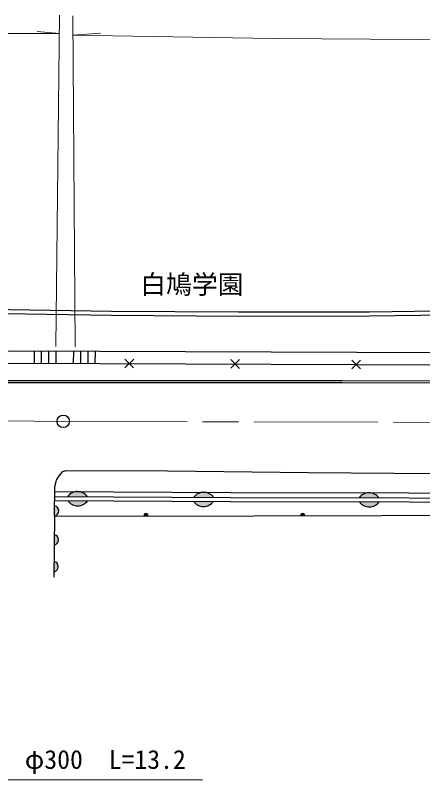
# Model space of a CAD drawing. Units: millimetres at full size, sheet at 1:1000; details may follow other scales. Extents: x 40000 to 680000, y 20000 to 380000.
# Drawn here: x 363934 to 403444, y 240514 to 314630 of the extents above; entities that cross this region are included whole.
import ezdxf
from ezdxf.enums import TextEntityAlignment as Align

# ---------------------------------------------------------------- set-up
doc = ezdxf.new("R2010")
doc.units = ezdxf.units.MM
doc.header["$LTSCALE"] = 1000
doc.linetypes.add('CHAIN', pattern=[18.5, 12, -1.5, 3.5, -1.5])
for name, color, linetype, lineweight in [('M-BGD', 7, 'Continuous', 25), ('M-BMK', 2, 'CHAIN', 13), ('M-BMK-SRVR', 3, 'Continuous', 25), ('M-STR-HTXT', 7, 'Continuous', 13), ('M-STR-STRC', 7, 'Continuous', 25)]:
    doc.layers.add(name, color=color, linetype=linetype, lineweight=lineweight)
doc.layers.add('M-BMK-HTXT', color=7, linetype='Continuous')
doc.styles.add('ＭＳ ゴシック', font='')
doc.styles.get('ＭＳ ゴシック').set_extended_font_data('MS Gothic')

msp = doc.modelspace()

# ---------------------------------------------------------------- hatches: boundary and pattern name
at = {"layer": 'M-BGD'}
for points in [[(370933, 267954, 0.51219), (369014, 267964)], [(383170, 267885, 0.51219), (381251, 267895)], [(399194, 267849, 0.51219), (397275, 267853)], [(369030, 267564, 0.51219), (370949, 267553)], [(367739, 266080, 0.82183), (367753, 267070)], [(381221, 267496, 0.51219), (383140, 267485)], [(397304, 267452, 0.51219), (399223, 267449)], [(376806, 266082, 0.4608), (376605, 266317, 0.4608), (376404, 266082)], [(392007, 266100, 0.4608), (391805, 266334, 0.4608), (391605, 266099)], [(367714, 263270, 0.82183), (367723, 264261)], [(367691, 260681, 0.82183), (367700, 261672)]]:
    msp.add_hatch(color=256, dxfattribs=at).paths.add_polyline_path(points)

# ---------------------------------------------------------------- linework, layer by layer
for p, q in [((365783, 280895), (365788, 282095)), ((366483, 280893), (366488, 282093)), ((367183, 280890), (367188, 282090)), ((367883, 280887), (367888, 282087)), ((369567, 282081), (369562, 280881)), ((370267, 282078), (370262, 280878)), ((370967, 282075), (370962, 280875)), ((371667, 282072), (371662, 280872)), ((375411, 280436), (374569, 281285)), ((374573, 280444), (375418, 281282)), ((385684, 280396), (384842, 281245)), ((384846, 280404), (385691, 281242)), ((397420, 280351), (396578, 281200)), ((396582, 280359), (397426, 281196)), ((367739, 266080), (367687, 260159))]:
    msp.add_line(p, q, dxfattribs=at)
for points in [[(254548, 288759), (271949, 288252), (293587, 287676), (312747, 287108), (335667, 286549), (373254, 285951), (385576, 285872), (398285, 285882), (415728, 286131), (420855, 286105), (453474, 286044), (480155, 285975), (494087, 285929), (517347, 286600), (547871, 287807), (552320, 288057), (559381, 288527)], [(271938, 287852), (293576, 287276), (312736, 286708), (335659, 286149), (373249, 285551), (385575, 285472), (398288, 285482), (415730, 285731), (420853, 285705)], [(253624, 284067), (273339, 283416), (294300, 282824), (311963, 282557), (335852, 281955), (363816, 282103), (413656, 281909), (444162, 281781), (477168, 281938), (501049, 281939), (521932, 282381), (551807, 283347), (559390, 283777)], [(233640, 283487), (253585, 282868), (273303, 282217), (294274, 281624), (311939, 281357), (335840, 280755), (363817, 280903), (413651, 280709), (444163, 280581), (477171, 280738), (501062, 280739), (521964, 281181), (551860, 282149), (559392, 282570)], [(367739, 266080), (367780, 268939), (367923, 269559), (368191, 269962), (368552, 270385), (368884, 270505), (378700, 270459), (392326, 270288), (409031, 270160), (425846, 270095), (466607, 270211), (526539, 270690), (553898, 271129), (559414, 271140)], [(367773, 268471), (384814, 268375), (419424, 268312), (454288, 268509)], [(367768, 267571), (384811, 267475), (419425, 267412), (454293, 267422)], [(367770, 267971), (384812, 267875), (419425, 267812), (454291, 268009)], [(367739, 266080), (387054, 266086), (411818, 266157), (451293, 266157)]]:
    msp.add_lwpolyline(points, dxfattribs=at)
for centre, radius, start, end in [((369970, 267268), 1182, 35.43462, 143.91977), ((382206, 267199), 1182, 35.43462, 143.91977), ((398233, 267160), 1182, 35.65243, 144.13759), ((369993, 268250), 1182, 215.43462, 323.91977), ((367649, 266576), 505, 280.36689, 78.02509), ((382185, 268181), 1182, 215.43462, 323.91977), ((398265, 268142), 1182, 215.65243, 324.13759), ((376605, 266114), 203, 351.0564, 188.97978), ((391806, 266131), 203, 351.20252, 189.12591), ((367621, 263766), 505, 280.66262, 78.32081), ((367598, 261177), 505, 280.66262, 78.32081)]:
    msp.add_arc(centre, radius, start, end, dxfattribs=at)
at = {"layer": 'M-BMK'}
msp.add_lwpolyline([(68526, 279454), (110455, 280204), (142251, 280328), (167514, 279922), (198860, 279058), (227411, 277771), (245628, 276962), (267912, 276641), (300117, 275795), (307402, 275694), (368588, 275259), (468958, 274980), (559407, 274841)], dxfattribs=at)
at = {"layer": 'M-BMK-SRVR'}
msp.add_circle((368588, 275259), 600, dxfattribs=at)
at = {"layer": 'M-STR-HTXT'}
for p, q in [((367882, 282521), (368233, 314630)), ((369746, 282495), (369511, 314593)), ((319817, 312731), (368214, 312866)), ((368214, 312866), (366052, 313048)), ((369525, 312701), (372197, 312912))]:
    msp.add_line(p, q, dxfattribs=at)
for points in [[(452467, 311985), (431384, 312101), (388912, 312382), (369525, 312701)], [(355985, 271848), (346604, 240514), (382101, 240514)]]:
    msp.add_lwpolyline(points, dxfattribs=at)
at = {"layer": 'M-STR-STRC'}
for points in [[(318428, 279490), (340423, 279309), (357343, 279230), (395630, 279233), (430437, 279175), (464480, 279131), (490715, 279134), (514715, 279366), (533544, 279934), (545656, 280259), (559397, 280157)], [(318426, 279290), (340421, 279109), (357342, 279030), (395630, 279033), (430437, 278975), (464480, 278931), (490716, 278934), (514719, 279166), (533550, 279734), (545658, 280059), (559397, 279957)]]:
    msp.add_lwpolyline(points, dxfattribs=at)

# ---------------------------------------------------------------- texts
at = {"layer": 'M-BMK-HTXT', "style": 'ＭＳ ゴシック'}
msp.add_text('白鳩学園', height=1833, dxfattribs=at).set_placement((381065, 287075), align=Align.BOTTOM_CENTER)
at = {"layer": 'M-STR-HTXT', "style": 'ＭＳ ゴシック'}
msp.add_text('ヒューム管\u3000φ300\u3000L=13.2', height=1833, dxfattribs=at).set_placement((349851, 241014), align=Align.BOTTOM_LEFT)

doc.saveas('drawing.dxf')
